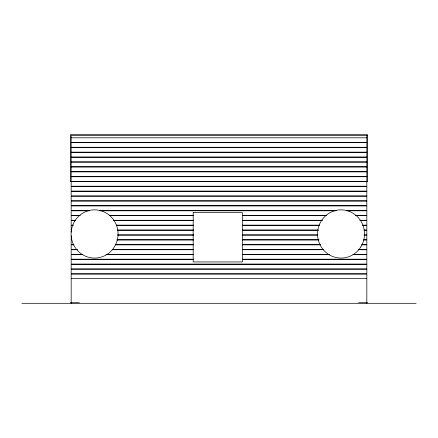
<?xml version="1.0" encoding="UTF-8"?>
<svg xmlns="http://www.w3.org/2000/svg" width="438" height="438" viewBox="0 0 438 438"><rect width="100%" height="100%" fill="white"/><g stroke="black" fill="none" stroke-linecap="round" stroke-linejoin="round"><path stroke-width="0.66" d="M367.597 135.462L71.175 135.462L71.175 186.216L366.825 186.216L366.825 135.462M71.175 137.806L366.825 137.806M71.175 142.421L366.825 142.421M71.175 142.668L366.825 142.668M71.175 147.288L366.825 147.288M71.175 147.535L366.825 147.535M71.175 152.156L366.825 152.156M71.175 152.402L366.825 152.402M71.175 157.023L366.825 157.023M71.175 157.269L366.825 157.269M71.175 161.885L366.825 161.885M71.175 162.131L366.825 162.131M71.175 166.752L366.825 166.752M71.175 166.998L366.825 166.998M71.175 171.619L366.825 171.619M71.175 171.866L366.825 171.866M71.175 176.487L366.825 176.487M71.175 176.733L366.825 176.733M71.175 181.348L366.825 181.348M71.175 181.595L366.825 181.595M71.175 181.661L70.408 181.661L70.408 134.696L367.597 134.696L367.597 181.661L366.825 181.661M89.653 210.547L71.175 210.547L71.175 205.926L366.825 205.926L366.825 210.547L346.294 210.547M99.919 210.547L336.028 210.547M89.653 210.793L71.175 210.793L71.175 215.414L80.072 215.414M99.919 210.793L336.028 210.793M346.294 210.793L366.825 210.793L366.825 215.414L355.191 215.414M109.5 215.414L193.678 215.414M242.269 215.414L326.447 215.414M80.072 215.66L71.175 215.66L71.175 220.276L75.281 220.276M109.5 215.66L193.678 215.66M242.269 215.66L326.447 215.66M355.191 215.66L366.825 215.66L366.825 220.276L359.981 220.276M113.606 220.276L193.678 220.276M242.269 220.276L322.341 220.276M75.281 220.522L71.175 220.522L71.175 225.143L73.228 225.143M113.606 220.522L193.678 220.522M242.269 220.522L322.341 220.522M359.981 220.522L366.825 220.522L366.825 225.143L362.719 225.143M116.344 225.143L193.678 225.143M242.269 225.143L319.603 225.143M73.228 225.389L71.175 225.389L71.175 230.01M116.344 225.389L193.678 225.389M242.269 225.389L319.603 225.389M362.719 225.389L366.825 225.389L366.825 230.01L364.087 230.01M117.712 230.01L193.678 230.01M242.269 230.01L318.234 230.01M117.712 230.257L193.678 230.257M242.269 230.257L318.234 230.257M364.087 230.257L366.825 230.257L366.825 234.877L364.087 234.877M117.712 234.877L193.678 234.877M242.269 234.877L317.55 234.877M117.712 235.124L193.678 235.124M242.269 235.124L317.55 235.124M364.087 235.124L366.825 235.124L366.825 239.739L364.087 239.739M117.028 239.739L193.678 239.739M242.269 239.739L318.919 239.739M117.028 239.986L193.678 239.986M242.269 239.986L318.919 239.986M363.403 239.986L366.825 239.986L366.825 244.607L362.034 244.607M73.912 244.607L71.175 244.607L71.175 239.986M115.659 244.607L193.678 244.607M242.269 244.607L320.287 244.607M73.912 244.853L71.175 244.853L71.175 249.474L77.334 249.474M115.659 244.853L193.678 244.853M242.269 244.853L320.287 244.853M361.35 244.853L366.825 244.853L366.825 249.474L358.613 249.474M112.237 249.474L193.678 249.474M242.269 249.474L323.709 249.474M77.334 249.72L71.175 249.72L71.175 254.341L82.809 254.341M112.237 249.72L193.678 249.72M242.269 249.72L323.709 249.72M358.613 249.72L366.825 249.72L366.825 254.341L353.137 254.341M106.078 254.341L193.678 254.341M242.269 254.341L329.184 254.341M82.809 254.588L71.175 254.588L71.175 259.203L193.678 259.203M106.078 254.588L193.678 254.588M242.269 254.588L329.184 254.588M353.137 254.588L366.825 254.588L366.825 259.203L242.269 259.203M193.678 259.449L71.175 259.449L71.175 264.07L366.825 264.07L366.825 259.449L242.269 259.449M71.175 278.667L366.825 278.667M70.408 302.735L79.377 302.735M358.629 302.735L367.597 302.735M21.9 303.304L416.1 303.304M366.825 303.304L366.825 274.051L71.175 274.051L71.175 303.304M71.175 230.257L71.175 232.239M71.175 235.781L71.175 239.739M193.169 212.671L193.169 261.946L242.444 261.946L242.444 212.671L193.169 212.671M366.825 186.462L71.175 186.462L71.175 191.083L366.825 191.083L366.825 186.462M366.825 191.329L71.175 191.329L71.175 195.95L366.825 195.95L366.825 191.329M366.825 196.197L71.175 196.197L71.175 200.812L366.825 200.812L366.825 196.197M366.825 201.058L71.175 201.058L71.175 205.679L366.825 205.679L366.825 201.058M366.825 264.317L71.175 264.317L71.175 268.937L366.825 268.937L366.825 264.317M366.825 269.184L71.175 269.184L71.175 273.805L366.825 273.805L366.825 269.184M74.575 221.332A24.117 23.488 90 0 0 93.924 258.075A24.117 23.488 90 0 0 115.238 222.499A24.117 23.488 90 0 0 74.575 221.332M360.846 246.922A24.117 23.488 -90 0 0 342.062 209.873A24.117 23.488 -90 0 0 320.211 245.11A24.117 23.488 -90 0 0 360.846 246.922"/></g></svg>
